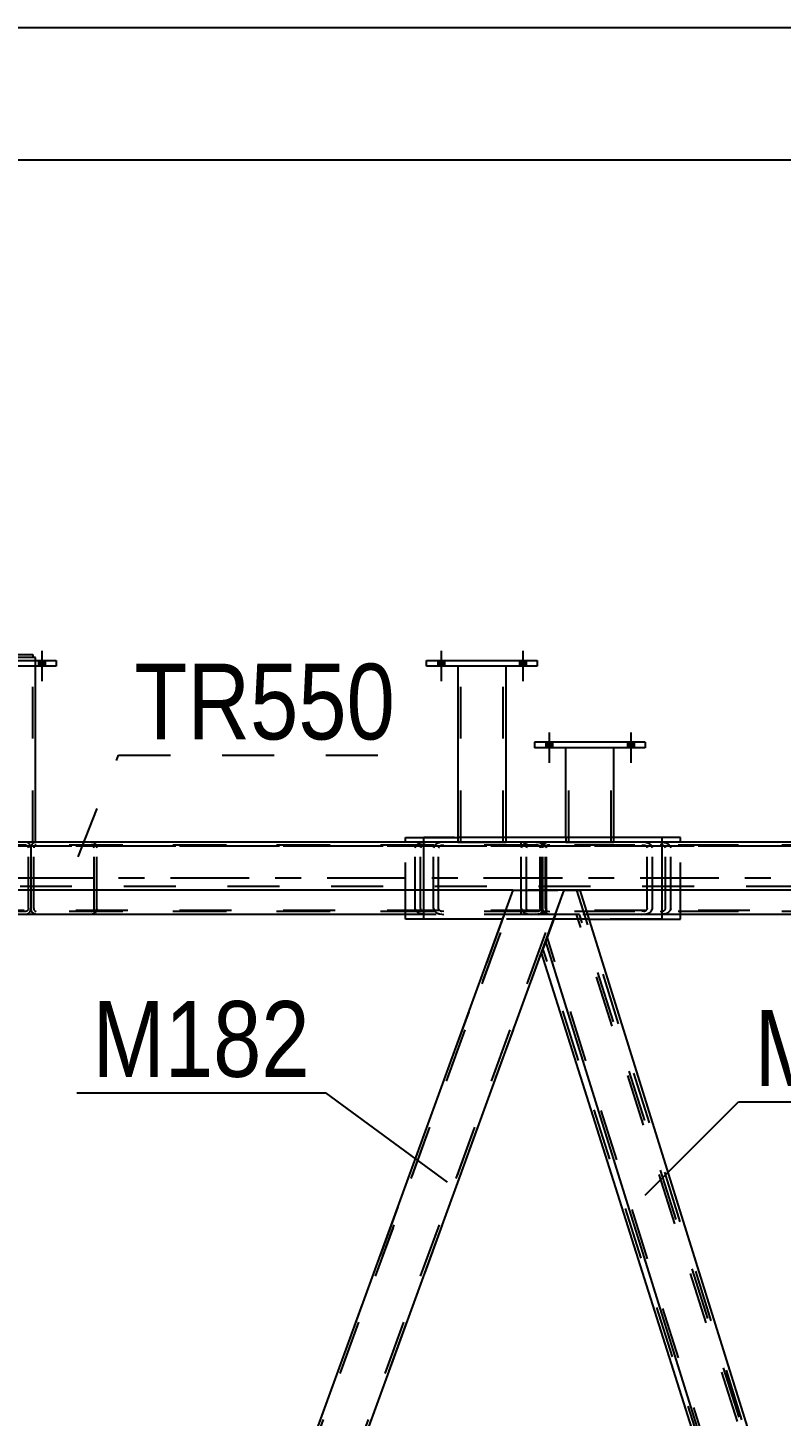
# Model space of a CAD drawing. Header units: millimetres. Extents: x -787 to 402, y -866 to -25.
# Drawn here: x 92.6 to 121.1, y -77.6 to -25.1 of the extents above; entities that cross this region are included whole.
import ezdxf

# ---------------------------------------------------------------- set-up
doc = ezdxf.new("R2010")
doc.units = ezdxf.units.MM
doc.linetypes.add('DXK_LINE_DOT2', pattern=[3.9198, 1.9599, -1.9599])
doc.linetypes.add('DXK_LINE_DOT3', pattern=[5.9187, 2.979, -0.9799, 0.9799, -0.9799])
doc.styles.add('Arial Narrow', font='ARIALN.TTF', dxfattribs={"height": 0.2})

# ---------------------------------------------------------------- blocks, each defined once
blk = doc.blocks.new('Unknown-569028579-1134')
at = {"color": 5, "linetype": 'Continuous'}
for p, q in [((402.241, -25.126), (-786.759, -25.126)), ((397.241, -30.126), (-781.759, -30.126))]:
    blk.add_line(p, q, dxfattribs=at)
blk = doc.blocks.new('Part-569028579-13418 - 1369')
at = {"color": 7, "linetype": 'DXK_LINE_DOT2'}
for p, q in [((110.675, -49.255), (108.857, -49.255)), ((108.857, -49.255), (108.857, -55.911)), ((108.966, -55.911), (108.966, -49.255)), ((110.566, -55.911), (110.566, -49.255)), ((110.675, -55.911), (110.675, -49.255)), ((108.857, -55.911), (110.675, -55.911)), ((108.874, -55.911), (108.857, -55.911))]:
    blk.add_line(p, q, dxfattribs=at)
blk = doc.blocks.new('Part-569028579-1377 - 1369')
at = {"color": 7, "linetype": 'DXK_LINE_DOT2'}
for p, q in [((110.606, -58.637), (90.919, -112.728)), ((91.035, -112.728), (110.723, -58.637)), ((92.738, -112.728), (112.425, -58.637)), ((92.854, -112.728), (112.541, -58.637)), ((112.541, -58.637), (110.606, -58.637))]:
    blk.add_line(p, q, dxfattribs=at)
blk = doc.blocks.new('Part-569028579-1429 - 1369')
at = {"color": 2, "linetype": 'Continuous'}
for p, q in [((112.292, -59.321), (112.872, -57.727)), ((112.872, -57.727), (113.243, -57.727)), ((113.243, -57.727), (113.471, -57.727)), ((113.471, -57.727), (130.154, -111.25)), ((112.292, -59.321), (112.169, -59.659)), ((112.169, -59.659), (128.742, -112.827))]:
    blk.add_line(p, q, dxfattribs=at)
at = {"color": 7, "linetype": 'DXK_LINE_DOT2'}
for p, q in [((130.093, -111.419), (113.357, -57.727)), ((112.179, -59.634), (112.292, -59.321)), ((128.856, -112.827), (112.231, -59.49))]:
    blk.add_line(p, q, dxfattribs=at)
blk = doc.blocks.new('Part-569028579-1494 - 1369')
at = {"color": 7, "linetype": 'DXK_LINE_DOT2'}
for p, q in [((90.999, -112.827), (111.054, -57.727)), ((92.701, -112.827), (112.756, -57.727)), ((112.169, -59.659), (112.872, -57.727)), ((112.855, -57.727), (112.804, -57.727)), ((112.872, -57.727), (112.855, -57.727))]:
    blk.add_line(p, q, dxfattribs=at)
at = {"color": 2, "linetype": 'Continuous'}
for p, q in [((110.938, -57.727), (91.457, -111.25)), ((110.938, -57.727), (110.955, -57.727)), ((110.955, -57.727), (112.64, -57.727)), ((112.872, -57.727), (112.64, -57.727)), ((92.818, -112.827), (112.169, -59.659))]:
    blk.add_line(p, q, dxfattribs=at)
blk = doc.blocks.new('Part-569028579-1615 - 1369')
at = {"color": 7, "linetype": 'DXK_LINE_DOT2'}
for p, q in [((302.018, -56.055), (8.875, -56.055)), ((110.675, -55.909), (108.857, -55.909)), ((302.018, -57.582), (8.875, -57.582)), ((113.471, -57.727), (110.938, -57.727))]:
    blk.add_line(p, q, dxfattribs=at)
at = {"color": 2, "linetype": 'Continuous'}
for p, q in [((108.857, -55.909), (92.494, -55.909)), ((127.039, -55.909), (110.675, -55.909)), ((110.938, -57.727), (74.774, -57.727)), ((149.635, -57.727), (113.471, -57.727))]:
    blk.add_line(p, q, dxfattribs=at)
blk = doc.blocks.new('Part-569028579-1820 - 1369')
at = {"color": 7, "linetype": 'DXK_LINE_DOT2'}
for p, q in [((111.278, -56.044), (111.248, -56.128)), ((111.248, -58.418), (111.248, -56.128)), ((111.446, -56.128), (111.461, -56.086)), ((111.446, -58.418), (111.446, -56.128)), ((111.645, -55.909), (111.493, -55.926)), ((111.569, -56.027), (111.645, -56.018)), ((150.502, -55.909), (111.645, -55.909)), ((150.502, -56.019), (111.645, -56.018)), ((115.965, -55.926), (115.814, -55.909)), ((115.814, -56.018), (115.889, -56.027)), ((115.997, -56.086), (116.012, -56.128)), ((116.012, -58.418), (116.012, -56.128)), ((116.211, -56.128), (116.18, -56.044)), ((116.211, -58.418), (116.211, -56.128)), ((145.937, -56.128), (145.967, -56.044)), ((145.937, -58.419), (145.937, -56.128)), ((146.15, -56.086), (146.135, -56.128)), ((146.135, -58.419), (146.135, -56.128)), ((146.182, -55.926), (146.334, -55.909)), ((146.334, -56.019), (146.258, -56.027)), ((150.502, -55.909), (150.654, -55.926)), ((150.578, -56.027), (150.502, -56.019)), ((150.701, -56.128), (150.686, -56.086)), ((150.701, -58.419), (150.701, -56.128)), ((150.869, -56.044), (150.872, -56.05)), ((150.872, -56.05), (150.899, -56.128)), ((150.899, -58.419), (150.899, -56.128)), ((111.248, -58.418), (111.278, -58.502)), ((111.461, -58.46), (111.446, -58.418)), ((111.493, -58.62), (111.645, -58.637)), ((111.645, -58.528), (111.569, -58.519)), ((150.502, -58.528), (111.645, -58.528)), ((116.574, -58.637), (111.645, -58.637)), ((115.889, -58.519), (115.814, -58.528)), ((115.814, -58.637), (115.965, -58.62)), ((116.012, -58.418), (115.997, -58.46)), ((116.18, -58.502), (116.211, -58.418)), ((150.502, -58.637), (131.617, -58.637)), ((145.967, -58.502), (145.937, -58.419)), ((146.135, -58.419), (146.15, -58.46)), ((146.334, -58.637), (146.182, -58.62)), ((146.258, -58.519), (146.334, -58.528)), ((150.502, -58.528), (150.578, -58.519)), ((150.654, -58.62), (150.502, -58.637)), ((150.686, -58.46), (150.701, -58.419)), ((150.899, -58.419), (150.869, -58.502))]:
    blk.add_line(p, q, dxfattribs=at)
at = {"color": 2, "linetype": 'Continuous'}
blk.add_line((131.617, -58.637), (116.574, -58.637), dxfattribs=at)
at = {"color": 7, "linetype": 'DXK_LINE_DOT2'}
for centre, radius, start, end in [((111.554, -56.292), 0.371, 99.5182, 138.0638), ((111.6, -56.21), 0.186, 99.5182, 138.0638), ((115.859, -56.21), 0.186, 41.9362, 80.4818), ((115.904, -56.292), 0.371, 41.9362, 80.4818), ((146.243, -56.292), 0.371, 99.5182, 138.0638), ((146.289, -56.21), 0.186, 99.5182, 138.0638), ((150.548, -56.21), 0.186, 41.9362, 80.4818), ((150.593, -56.292), 0.371, 41.9362, 80.4818), ((111.554, -58.254), 0.371, 221.9362, 260.4818), ((111.6, -58.336), 0.186, 221.9362, 260.4818), ((115.859, -58.336), 0.186, 279.5182, 318.0638), ((115.904, -58.254), 0.371, 279.5182, 318.0638), ((146.243, -58.254), 0.371, 221.9362, 260.4818), ((146.289, -58.336), 0.186, 221.9362, 260.4818), ((150.548, -58.336), 0.186, 279.5182, 318.0638), ((150.593, -58.254), 0.371, 279.5182, 318.0638)]:
    blk.add_arc(centre, radius, start, end, dxfattribs=at)
blk = doc.blocks.new('Part-569028579-1774 - 1369')
at = {"color": 7, "linetype": 'DXK_LINE_DOT2'}
for p, q in [((112.541, -58.637), (112.011, -60.094)), ((113.456, -58.637), (112.541, -58.637)), ((130.086, -111.439), (113.342, -58.637)), ((130.147, -111.271), (113.456, -58.637)), ((128.816, -112.728), (112.072, -59.926))]:
    blk.add_line(p, q, dxfattribs=at)
at = {"color": 2, "linetype": 'Continuous'}
blk.add_line((128.644, -112.546), (112.011, -60.094), dxfattribs=at)
blk = doc.blocks.new('Part-569028579-1910 - 1369')
at = {"color": 7, "linetype": 'DXK_LINE_DOT2'}
for p, q in [((112.07, -56.128), (112.085, -56.044)), ((112.07, -58.419), (112.07, -56.128)), ((112.085, -56.044), (112.128, -55.973)), ((112.128, -55.973), (112.193, -55.926)), ((112.177, -56.086), (112.17, -56.128)), ((112.17, -58.419), (112.17, -56.128)), ((112.195, -56.05), (112.177, -56.086)), ((112.193, -55.926), (112.202, -55.924)), ((112.259, -56.027), (112.195, -56.05)), ((112.195, -58.496), (112.195, -56.05)), ((112.335, -55.909), (112.202, -55.924)), ((112.202, -58.622), (112.202, -55.924)), ((112.335, -56.019), (112.259, -56.027)), ((131.22, -55.909), (112.335, -55.909)), ((131.22, -56.019), (112.335, -56.019)), ((116.504, -55.909), (116.656, -55.926)), ((116.58, -56.027), (116.504, -56.019)), ((116.703, -56.128), (116.688, -56.086)), ((116.703, -58.419), (116.703, -56.128)), ((116.871, -56.044), (116.901, -56.128)), ((116.901, -58.419), (116.901, -56.128)), ((128.953, -56.044), (128.938, -56.128)), ((128.938, -58.419), (128.938, -56.128)), ((128.996, -55.973), (128.953, -56.044)), ((129.06, -55.926), (128.996, -55.973)), ((129.037, -56.128), (129.044, -56.086)), ((129.037, -58.419), (129.037, -56.128)), ((129.044, -56.086), (129.066, -56.05)), ((129.136, -55.909), (129.06, -55.926)), ((129.066, -56.05), (129.098, -56.027)), ((129.098, -56.027), (129.136, -56.019)), ((131.296, -55.926), (131.22, -55.909)), ((131.22, -56.019), (131.258, -56.027)), ((131.258, -56.027), (131.291, -56.05)), ((131.291, -56.05), (131.312, -56.086)), ((131.361, -55.973), (131.296, -55.926)), ((131.312, -56.086), (131.32, -56.128)), ((131.32, -58.419), (131.32, -56.128)), ((131.404, -56.044), (131.361, -55.973)), ((131.419, -56.128), (131.404, -56.044)), ((131.419, -58.419), (131.419, -56.128)), ((112.085, -58.502), (112.07, -58.419)), ((112.128, -58.573), (112.085, -58.502)), ((112.193, -58.62), (112.128, -58.573)), ((112.17, -58.419), (112.177, -58.46)), ((112.177, -58.46), (112.195, -58.496)), ((112.202, -58.622), (112.193, -58.62)), ((112.195, -58.496), (112.259, -58.519)), ((112.335, -58.637), (112.202, -58.622)), ((112.259, -58.519), (112.335, -58.528)), ((131.22, -58.528), (112.335, -58.528)), ((131.22, -58.637), (112.335, -58.637)), ((116.504, -58.528), (116.58, -58.519)), ((116.656, -58.62), (116.504, -58.637)), ((116.688, -58.46), (116.703, -58.419)), ((116.901, -58.419), (116.871, -58.502)), ((128.938, -58.419), (128.953, -58.502)), ((128.953, -58.502), (128.996, -58.573)), ((128.996, -58.573), (129.06, -58.62)), ((129.044, -58.46), (129.037, -58.419)), ((129.066, -58.496), (129.044, -58.46)), ((129.06, -58.62), (129.136, -58.637)), ((129.098, -58.519), (129.066, -58.496)), ((129.136, -58.528), (129.098, -58.519)), ((131.258, -58.519), (131.22, -58.528)), ((131.22, -58.637), (131.296, -58.62)), ((131.291, -58.496), (131.258, -58.519)), ((131.312, -58.46), (131.291, -58.496)), ((131.296, -58.62), (131.361, -58.573)), ((131.32, -58.419), (131.312, -58.46)), ((131.361, -58.573), (131.404, -58.502)), ((131.404, -58.502), (131.419, -58.419))]:
    blk.add_line(p, q, dxfattribs=at)
for centre, radius, start, end in [((116.549, -56.21), 0.186, 41.9362, 80.4818), ((116.595, -56.292), 0.371, 41.9362, 80.4818), ((116.549, -58.336), 0.186, 279.5182, 318.0638), ((116.595, -58.254), 0.371, 279.5182, 318.0638)]:
    blk.add_arc(centre, radius, start, end, dxfattribs=at)
blk = doc.blocks.new('Part-569028579-1826 - 1369')
at = {"color": 7, "linetype": 'DXK_LINE_DOT2'}
for p, q in [((72.581, -56.044), (72.55, -56.128)), ((72.55, -58.418), (72.55, -56.128)), ((72.749, -56.128), (72.764, -56.086)), ((72.749, -58.418), (72.749, -56.128)), ((72.947, -55.909), (72.796, -55.926)), ((72.871, -56.027), (72.947, -56.018)), ((111.805, -55.909), (72.947, -55.909)), ((111.805, -56.019), (72.947, -56.018)), ((77.268, -55.926), (77.116, -55.909)), ((77.116, -56.018), (77.192, -56.027)), ((77.3, -56.086), (77.315, -56.128)), ((77.315, -58.418), (77.315, -56.128)), ((77.513, -56.128), (77.483, -56.044)), ((77.513, -58.418), (77.513, -56.128)), ((107.239, -56.128), (107.27, -56.044)), ((107.239, -58.419), (107.239, -56.128)), ((107.453, -56.086), (107.438, -56.128)), ((107.438, -58.419), (107.438, -56.128)), ((107.484, -55.926), (107.636, -55.909)), ((107.636, -56.019), (107.56, -56.027)), ((111.805, -55.909), (111.957, -55.926)), ((111.881, -56.027), (111.805, -56.019)), ((112.004, -56.128), (111.988, -56.086)), ((112.004, -58.419), (112.004, -56.128)), ((112.172, -56.044), (112.202, -56.128)), ((112.202, -58.419), (112.202, -56.128)), ((72.55, -58.418), (72.581, -58.502)), ((72.764, -58.46), (72.749, -58.418)), ((72.796, -58.62), (72.947, -58.637)), ((72.947, -58.528), (72.871, -58.519)), ((111.805, -58.528), (72.947, -58.528)), ((77.877, -58.637), (72.947, -58.637)), ((77.192, -58.519), (77.116, -58.528)), ((77.116, -58.637), (77.268, -58.62)), ((77.315, -58.418), (77.3, -58.46)), ((77.483, -58.502), (77.513, -58.418)), ((111.805, -58.637), (92.92, -58.637)), ((107.27, -58.502), (107.239, -58.419)), ((107.438, -58.419), (107.453, -58.46)), ((107.636, -58.637), (107.484, -58.62)), ((107.56, -58.519), (107.636, -58.528)), ((111.805, -58.528), (111.881, -58.519)), ((111.957, -58.62), (111.805, -58.637)), ((111.988, -58.46), (112.004, -58.419)), ((112.202, -58.419), (112.172, -58.502))]:
    blk.add_line(p, q, dxfattribs=at)
at = {"color": 2, "linetype": 'Continuous'}
blk.add_line((92.92, -58.637), (77.877, -58.637), dxfattribs=at)
at = {"color": 7, "linetype": 'DXK_LINE_DOT2'}
for centre, radius, start, end in [((72.857, -56.292), 0.371, 99.5182, 138.0638), ((72.902, -56.21), 0.186, 99.5182, 138.0638), ((77.161, -56.21), 0.186, 41.9362, 80.4818), ((77.207, -56.292), 0.371, 41.9362, 80.4818), ((107.546, -56.292), 0.371, 99.5182, 138.0638), ((107.591, -56.21), 0.186, 99.5182, 138.0638), ((111.85, -56.21), 0.186, 41.9362, 80.4818), ((111.896, -56.292), 0.371, 41.9362, 80.4818), ((72.857, -58.254), 0.371, 221.9362, 260.4818), ((72.902, -58.336), 0.186, 221.9362, 260.4818), ((77.161, -58.336), 0.186, 279.5182, 318.0638), ((77.207, -58.254), 0.371, 279.5182, 318.0638), ((107.546, -58.254), 0.371, 221.9362, 260.4818), ((107.591, -58.336), 0.186, 221.9362, 260.4818), ((111.85, -58.336), 0.186, 279.5182, 318.0638), ((111.896, -58.254), 0.371, 279.5182, 318.0638)]:
    blk.add_arc(centre, radius, start, end, dxfattribs=at)
blk = doc.blocks.new('Part-569028579-1829 - 1369')
at = {"color": 7, "linetype": 'DXK_LINE_DOT2'}
for p, q in [((92.722, -56.128), (92.737, -56.044)), ((92.722, -57.727), (92.722, -56.128)), ((92.737, -56.044), (92.78, -55.973)), ((92.78, -55.973), (92.844, -55.926)), ((92.828, -56.086), (92.821, -56.128)), ((92.821, -58.419), (92.821, -56.128)), ((92.85, -56.05), (92.828, -56.086)), ((92.844, -55.926), (92.92, -55.909)), ((92.882, -56.027), (92.85, -56.05)), ((92.92, -56.019), (92.882, -56.027)), ((111.872, -55.909), (92.92, -55.909)), ((111.872, -56.019), (92.92, -56.019)), ((95.004, -55.909), (95.08, -55.926)), ((95.042, -56.027), (95.004, -56.019)), ((95.075, -56.05), (95.042, -56.027)), ((95.096, -56.086), (95.075, -56.05)), ((95.08, -55.926), (95.145, -55.973)), ((95.104, -56.128), (95.096, -56.086)), ((95.104, -58.419), (95.104, -56.128)), ((95.145, -55.973), (95.188, -56.044)), ((95.188, -56.044), (95.203, -56.128)), ((95.203, -58.419), (95.203, -56.128)), ((107.96, -56.044), (107.93, -56.128)), ((107.93, -58.419), (107.93, -56.128)), ((108.128, -56.128), (108.144, -56.086)), ((108.128, -58.419), (108.128, -56.128)), ((108.327, -55.909), (108.175, -55.926)), ((108.251, -56.027), (108.327, -56.019)), ((111.248, -56.019), (111.248, -55.909)), ((111.948, -55.926), (111.872, -55.909)), ((111.872, -56.019), (111.91, -56.027)), ((111.91, -56.027), (111.942, -56.05)), ((111.942, -56.05), (111.963, -56.086)), ((112.012, -55.973), (111.948, -55.926)), ((111.963, -56.086), (111.971, -56.128)), ((111.971, -58.419), (111.971, -56.128)), ((112.055, -56.044), (112.012, -55.973)), ((112.07, -56.128), (112.055, -56.044)), ((112.07, -58.419), (112.07, -56.128)), ((92.821, -58.419), (92.828, -58.46)), ((92.828, -58.46), (92.85, -58.496)), ((92.85, -58.496), (92.882, -58.519)), ((92.882, -58.519), (92.92, -58.528)), ((111.872, -58.528), (92.92, -58.528)), ((95.004, -58.528), (95.042, -58.519)), ((95.08, -58.62), (95.004, -58.637)), ((95.042, -58.519), (95.075, -58.496)), ((95.075, -58.496), (95.096, -58.46)), ((95.145, -58.573), (95.08, -58.62)), ((95.096, -58.46), (95.104, -58.419)), ((95.188, -58.502), (95.145, -58.573)), ((95.203, -58.419), (95.188, -58.502)), ((111.872, -58.637), (107.566, -58.637)), ((107.93, -58.419), (107.96, -58.502)), ((108.144, -58.46), (108.128, -58.419)), ((108.175, -58.62), (108.327, -58.637)), ((108.327, -58.528), (108.251, -58.519)), ((111.248, -58.637), (111.248, -58.528)), ((111.91, -58.519), (111.872, -58.528)), ((111.872, -58.637), (111.948, -58.62)), ((111.942, -58.496), (111.91, -58.519)), ((111.963, -58.46), (111.942, -58.496)), ((111.948, -58.62), (112.012, -58.573)), ((111.971, -58.419), (111.963, -58.46)), ((112.012, -58.573), (112.055, -58.502)), ((112.055, -58.502), (112.07, -58.419))]:
    blk.add_line(p, q, dxfattribs=at)
at = {"color": 2, "linetype": 'Continuous'}
for p, q in [((92.722, -58.419), (92.722, -57.727)), ((92.737, -58.502), (92.722, -58.419)), ((92.78, -58.573), (92.737, -58.502)), ((92.844, -58.62), (92.78, -58.573)), ((92.92, -58.637), (92.844, -58.62)), ((107.566, -58.637), (92.92, -58.637))]:
    blk.add_line(p, q, dxfattribs=at)
at = {"color": 7, "linetype": 'DXK_LINE_DOT2'}
for centre, radius, start, end in [((108.236, -56.292), 0.371, 99.5182, 138.0638), ((108.282, -56.21), 0.186, 99.5182, 138.0638), ((108.236, -58.254), 0.371, 221.9362, 260.4818), ((108.282, -58.336), 0.186, 221.9362, 260.4818)]:
    blk.add_arc(centre, radius, start, end, dxfattribs=at)
blk = doc.blocks.new('Part-569028579-13421 - 1369')
at = {"color": 2, "linetype": 'Continuous'}
for p, q in [((89.494, -49.255), (89.494, -49.037)), ((89.494, -49.037), (93.675, -49.037)), ((93.675, -49.255), (89.494, -49.255)), ((93.675, -49.037), (93.675, -49.255))]:
    blk.add_line(p, q, dxfattribs=at)
blk = doc.blocks.new('Part-569028579-1871 - 1369')
at = {"color": 7, "linetype": 'DXK_LINE_DOT2'}
for p, q in [((296.287, -55.909), (15.228, -55.91)), ((296.287, -56.055), (15.228, -56.055)), ((296.287, -58.491), (15.228, -58.491)), ((272.665, -58.637), (29.481, -58.637))]:
    blk.add_line(p, q, dxfattribs=at)
at = {"color": 7, "linetype": 'DXK_LINE_DOT3'}
blk.add_line((296.287, -57.273), (15.228, -57.273), dxfattribs=at)
blk = doc.blocks.new('Part-569028579-1904 - 1369')
at = {"color": 7, "linetype": 'DXK_LINE_DOT2'}
for p, q in [((73.373, -56.128), (73.388, -56.044)), ((73.373, -58.418), (73.373, -56.128)), ((73.388, -56.044), (73.431, -55.973)), ((73.431, -55.973), (73.495, -55.926)), ((73.48, -56.086), (73.472, -56.128)), ((73.472, -58.418), (73.472, -56.128)), ((73.498, -56.05), (73.48, -56.086)), ((73.495, -55.926), (73.505, -55.924)), ((73.562, -56.027), (73.498, -56.05)), ((73.498, -58.496), (73.498, -56.05)), ((73.638, -55.909), (73.505, -55.924)), ((73.505, -58.622), (73.505, -55.924)), ((73.638, -56.018), (73.562, -56.027)), ((92.523, -55.909), (73.638, -55.909)), ((92.523, -56.018), (73.638, -56.018)), ((77.807, -55.909), (77.959, -55.926)), ((77.883, -56.027), (77.807, -56.018)), ((78.005, -56.128), (77.99, -56.086)), ((78.005, -58.418), (78.005, -56.128)), ((78.174, -56.044), (78.204, -56.128)), ((78.204, -58.418), (78.204, -56.128)), ((90.255, -56.044), (90.24, -56.128)), ((90.24, -58.418), (90.24, -56.128)), ((90.298, -55.973), (90.255, -56.044)), ((90.363, -55.926), (90.298, -55.973)), ((90.339, -56.128), (90.347, -56.086)), ((90.339, -58.418), (90.339, -56.128)), ((90.347, -56.086), (90.369, -56.05)), ((90.439, -55.909), (90.363, -55.926)), ((90.369, -56.05), (90.401, -56.027)), ((90.401, -56.027), (90.439, -56.018)), ((92.599, -55.926), (92.523, -55.909)), ((92.523, -56.018), (92.561, -56.027)), ((92.561, -56.027), (92.593, -56.05)), ((92.593, -56.05), (92.615, -56.086)), ((92.663, -55.973), (92.599, -55.926)), ((92.615, -56.086), (92.622, -56.128)), ((92.622, -58.418), (92.622, -56.128)), ((92.706, -56.044), (92.663, -55.973)), ((92.722, -56.128), (92.706, -56.044)), ((92.722, -58.418), (92.722, -56.128)), ((73.388, -58.502), (73.373, -58.418)), ((73.431, -58.573), (73.388, -58.502)), ((73.495, -58.62), (73.431, -58.573)), ((73.472, -58.418), (73.48, -58.46)), ((73.48, -58.46), (73.498, -58.496)), ((73.505, -58.622), (73.495, -58.62)), ((73.498, -58.496), (73.562, -58.519)), ((73.638, -58.637), (73.505, -58.622)), ((73.562, -58.519), (73.638, -58.528)), ((92.523, -58.528), (73.638, -58.528)), ((92.523, -58.637), (73.638, -58.637)), ((77.807, -58.528), (77.883, -58.519)), ((77.959, -58.62), (77.807, -58.637)), ((77.99, -58.46), (78.005, -58.418)), ((78.204, -58.418), (78.174, -58.502)), ((90.24, -58.418), (90.255, -58.502)), ((90.255, -58.502), (90.298, -58.573)), ((90.298, -58.573), (90.363, -58.62)), ((90.347, -58.46), (90.339, -58.418)), ((90.369, -58.496), (90.347, -58.46)), ((90.363, -58.62), (90.439, -58.637)), ((90.401, -58.519), (90.369, -58.496)), ((90.439, -58.528), (90.401, -58.519)), ((92.561, -58.519), (92.523, -58.528)), ((92.523, -58.637), (92.599, -58.62)), ((92.593, -58.496), (92.561, -58.519)), ((92.615, -58.46), (92.593, -58.496)), ((92.599, -58.62), (92.663, -58.573)), ((92.622, -58.418), (92.615, -58.46)), ((92.663, -58.573), (92.706, -58.502)), ((92.706, -58.502), (92.722, -58.418))]:
    blk.add_line(p, q, dxfattribs=at)
for centre, radius, start, end in [((77.852, -56.21), 0.186, 41.9362, 80.4818), ((77.897, -56.292), 0.371, 41.9362, 80.4818), ((77.852, -58.336), 0.186, 279.5182, 318.0638), ((77.897, -58.254), 0.371, 279.5182, 318.0638)]:
    blk.add_arc(centre, radius, start, end, dxfattribs=at)
blk = doc.blocks.new('Part-569028579-1953 - 1369')
at = {"color": 2, "linetype": 'Continuous'}
for p, q in [((106.876, -55.909), (106.876, -55.728)), ((106.876, -55.728), (107.566, -55.728)), ((117.265, -55.728), (116.574, -55.728)), ((117.265, -55.909), (117.265, -55.728)), ((106.876, -58.819), (106.876, -58.637)), ((117.265, -58.819), (117.265, -58.637)), ((107.566, -58.819), (106.876, -58.819)), ((116.574, -58.819), (117.265, -58.819))]:
    blk.add_line(p, q, dxfattribs=at)
at = {"color": 7, "linetype": 'DXK_LINE_DOT2'}
for p, q in [((106.876, -58.637), (106.876, -55.909)), ((116.574, -55.728), (107.566, -55.728)), ((117.265, -58.637), (117.265, -55.909)), ((116.574, -58.819), (107.566, -58.819))]:
    blk.add_line(p, q, dxfattribs=at)
blk = doc.blocks.new('Part-569028579-1992 - 1369')
at = {"color": 2, "linetype": 'Continuous'}
for p, q in [((115.939, -52.127), (111.757, -52.127)), ((111.757, -52.127), (111.757, -52.345)), ((115.939, -52.345), (111.757, -52.345)), ((115.939, -52.127), (115.939, -52.345))]:
    blk.add_line(p, q, dxfattribs=at)
blk = doc.blocks.new('Part-569028579-2001 - 1369')
at = {"color": 2, "linetype": 'Continuous'}
for p, q in [((107.566, -55.909), (107.566, -55.728)), ((107.566, -55.728), (108.857, -55.728)), ((116.574, -55.728), (110.675, -55.728)), ((116.574, -55.909), (116.574, -55.728)), ((107.566, -58.819), (107.566, -57.727)), ((116.574, -58.819), (116.574, -57.727)), ((110.54, -58.819), (107.566, -58.819)), ((113.812, -58.819), (116.574, -58.819))]:
    blk.add_line(p, q, dxfattribs=at)
at = {"color": 7, "linetype": 'DXK_LINE_DOT2'}
for p, q in [((107.566, -57.727), (107.566, -55.909)), ((110.675, -55.728), (108.857, -55.728)), ((116.574, -57.727), (116.574, -55.909)), ((113.812, -58.819), (110.54, -58.819))]:
    blk.add_line(p, q, dxfattribs=at)
blk = doc.blocks.new('Part-569028579-13416 - 1369')
at = {"color": 2, "linetype": 'Continuous'}
for p, q in [((108.857, -49.255), (108.857, -55.911)), ((110.675, -55.911), (110.675, -49.255)), ((110.457, -55.911), (108.857, -55.911)), ((110.659, -55.911), (110.457, -55.911)), ((110.659, -55.911), (110.675, -55.911))]:
    blk.add_line(p, q, dxfattribs=at)
at = {"color": 7, "linetype": 'DXK_LINE_DOT2'}
for p, q in [((110.675, -49.255), (108.857, -49.255)), ((108.966, -55.911), (108.966, -49.255)), ((110.566, -55.911), (110.566, -49.255)), ((108.857, -55.911), (108.874, -55.911)), ((108.966, -55.911), (108.975, -55.911)), ((108.975, -55.911), (108.992, -55.911)), ((108.992, -55.911), (108.998, -55.911)), ((110.457, -55.911), (110.612, -55.911))]:
    blk.add_line(p, q, dxfattribs=at)
blk = doc.blocks.new('Part-569028579-13417 - 1369')
at = {"color": 2, "linetype": 'Continuous'}
for p, q in [((107.675, -49.255), (107.675, -49.037)), ((107.675, -49.037), (111.857, -49.037)), ((111.857, -49.255), (107.675, -49.255)), ((111.857, -49.037), (111.857, -49.255))]:
    blk.add_line(p, q, dxfattribs=at)
blk = doc.blocks.new('Part-569028579-13419 - 1369')
at = {"color": 7, "linetype": 'DXK_LINE_DOT2'}
for p, q in [((107.675, -49.255), (107.675, -49.037)), ((107.675, -49.037), (111.857, -49.037)), ((111.857, -49.255), (107.675, -49.255)), ((111.857, -49.037), (111.857, -49.255))]:
    blk.add_line(p, q, dxfattribs=at)
blk = doc.blocks.new('Part-569028579-13422 - 1369')
at = {"color": 2, "linetype": 'Continuous'}
for p, q in [((91.075, -48.928), (91.075, -49.037)), ((92.675, -48.928), (91.109, -48.928)), ((92.894, -48.928), (92.675, -48.928)), ((92.894, -49.037), (92.894, -48.928)), ((92.894, -55.909), (92.894, -49.255))]:
    blk.add_line(p, q, dxfattribs=at)
at = {"color": 7, "linetype": 'DXK_LINE_DOT2'}
for p, q in [((91.109, -48.928), (91.075, -48.928)), ((91.075, -49.037), (91.075, -55.911)), ((91.185, -55.911), (91.185, -48.928)), ((91.185, -48.928), (91.193, -48.928)), ((92.785, -55.911), (92.785, -48.928)), ((92.894, -49.255), (92.894, -49.037)), ((92.894, -55.911), (91.075, -55.911)), ((91.075, -55.911), (91.092, -55.911)), ((92.894, -55.911), (92.894, -55.909))]:
    blk.add_line(p, q, dxfattribs=at)
blk = doc.blocks.new('Part-569028579-13440 - 1369')
at = {"color": 2, "linetype": 'Continuous'}
for p, q in [((112.939, -55.728), (112.939, -52.345)), ((114.757, -55.728), (114.757, -52.345))]:
    blk.add_line(p, q, dxfattribs=at)
at = {"color": 7, "linetype": 'DXK_LINE_DOT2'}
for p, q in [((114.757, -52.345), (112.939, -52.345)), ((113.048, -55.912), (113.048, -52.345)), ((114.648, -55.912), (114.648, -52.345)), ((112.939, -55.728), (112.939, -55.912)), ((112.939, -55.912), (114.757, -55.912)), ((112.939, -55.912), (112.955, -55.912)), ((114.757, -55.912), (114.757, -55.728))]:
    blk.add_line(p, q, dxfattribs=at)
blk = doc.blocks.new('Part-569028579-13454 - 1369')
at = {"color": 2, "linetype": 'Continuous'}
for p, q in [((89.366, -48.928), (89.366, -48.819)), ((89.366, -48.819), (92.785, -48.819)), ((91.109, -48.928), (91.042, -48.928)), ((92.785, -48.819), (92.785, -48.928))]:
    blk.add_line(p, q, dxfattribs=at)
at = {"color": 7, "linetype": 'DXK_LINE_DOT2'}
for p, q in [((91.042, -48.928), (89.366, -48.928)), ((92.785, -48.928), (91.109, -48.928))]:
    blk.add_line(p, q, dxfattribs=at)
blk = doc.blocks.new('Bolt-569028579-13478 - 1369')
at = {"linetype": 'Continuous'}
for points in [[(108.348, -49.037), (108.094, -49.037), (108.094, -49.255), (108.348, -49.255)], [(108.348, -49.037), (108.094, -49.037), (108.094, -49.255), (108.348, -49.255)], [(111.439, -49.037), (111.185, -49.037), (111.185, -49.255), (111.439, -49.255)], [(111.439, -49.037), (111.185, -49.037), (111.185, -49.255), (111.439, -49.255)]]:
    blk.add_hatch(color=1, dxfattribs=at).paths.add_polyline_path(points)
at = {"color": 1, "linetype": 'Continuous'}
for p, q in [((108.221, -48.673), (108.221, -49.818)), ((108.221, -48.673), (108.221, -49.818)), ((111.312, -48.673), (111.312, -49.818)), ((111.312, -48.673), (111.312, -49.818)), ((108.094, -49.037), (108.094, -49.255)), ((108.094, -49.037), (108.094, -49.255)), ((108.348, -49.037), (108.348, -49.255)), ((108.348, -49.037), (108.348, -49.255)), ((111.185, -49.037), (111.185, -49.255)), ((111.185, -49.037), (111.185, -49.255)), ((111.439, -49.037), (111.439, -49.255)), ((111.439, -49.037), (111.439, -49.255))]:
    blk.add_line(p, q, dxfattribs=at)
blk = doc.blocks.new('Bolt-569028579-13479 - 1369')
at = {"linetype": 'Continuous'}
for points in [[(108.348, -49.037), (108.094, -49.037), (108.094, -49.255), (108.348, -49.255)], [(108.348, -49.037), (108.094, -49.037), (108.094, -49.255), (108.348, -49.255)], [(111.439, -49.037), (111.185, -49.037), (111.185, -49.255), (111.439, -49.255)], [(111.439, -49.037), (111.185, -49.037), (111.185, -49.255), (111.439, -49.255)]]:
    blk.add_hatch(color=1, dxfattribs=at).paths.add_polyline_path(points)
at = {"color": 1, "linetype": 'Continuous'}
for p, q in [((108.221, -48.673), (108.221, -49.818)), ((108.221, -48.673), (108.221, -49.818)), ((111.312, -48.673), (111.312, -49.818)), ((111.312, -48.673), (111.312, -49.818)), ((108.094, -49.037), (108.094, -49.255)), ((108.094, -49.037), (108.094, -49.255)), ((108.348, -49.037), (108.348, -49.255)), ((108.348, -49.037), (108.348, -49.255)), ((111.185, -49.037), (111.185, -49.255)), ((111.185, -49.037), (111.185, -49.255)), ((111.439, -49.037), (111.439, -49.255)), ((111.439, -49.037), (111.439, -49.255))]:
    blk.add_line(p, q, dxfattribs=at)
blk = doc.blocks.new('Bolt-569028579-13480 - 1369')
at = {"linetype": 'Continuous'}
for points in [[(90.166, -49.037), (89.912, -49.037), (89.912, -49.255), (90.166, -49.255)], [(90.166, -49.037), (89.912, -49.037), (89.912, -49.255), (90.166, -49.255)], [(93.257, -49.037), (93.003, -49.037), (93.003, -49.255), (93.257, -49.255)], [(93.257, -49.037), (93.003, -49.037), (93.003, -49.255), (93.257, -49.255)]]:
    blk.add_hatch(color=1, dxfattribs=at).paths.add_polyline_path(points)
at = {"color": 1, "linetype": 'Continuous'}
for p, q in [((90.039, -48.673), (90.039, -49.818)), ((90.039, -48.673), (90.039, -49.818)), ((93.13, -48.673), (93.13, -49.818)), ((93.13, -48.673), (93.13, -49.818)), ((89.912, -49.037), (89.912, -49.255)), ((89.912, -49.037), (89.912, -49.255)), ((90.166, -49.037), (90.166, -49.255)), ((90.166, -49.037), (90.166, -49.255)), ((93.003, -49.037), (93.003, -49.255)), ((93.003, -49.037), (93.003, -49.255)), ((93.257, -49.037), (93.257, -49.255)), ((93.257, -49.037), (93.257, -49.255))]:
    blk.add_line(p, q, dxfattribs=at)
blk = doc.blocks.new('Bolt-569028579-13487 - 1369')
at = {"linetype": 'Continuous'}
for points in [[(112.43, -52.127), (112.175, -52.127), (112.175, -52.345), (112.43, -52.345)], [(112.43, -52.127), (112.175, -52.127), (112.175, -52.345), (112.43, -52.345)], [(115.521, -52.127), (115.266, -52.127), (115.266, -52.345), (115.521, -52.345)], [(115.521, -52.127), (115.266, -52.127), (115.266, -52.345), (115.521, -52.345)]]:
    blk.add_hatch(color=1, dxfattribs=at).paths.add_polyline_path(points)
at = {"color": 1, "linetype": 'Continuous'}
for p, q in [((112.302, -51.763), (112.302, -52.909)), ((112.302, -51.763), (112.302, -52.909)), ((115.393, -51.763), (115.393, -52.909)), ((115.393, -51.763), (115.393, -52.909)), ((112.175, -52.127), (112.175, -52.345)), ((112.175, -52.127), (112.175, -52.345)), ((112.43, -52.127), (112.43, -52.345)), ((112.43, -52.127), (112.43, -52.345)), ((115.266, -52.127), (115.266, -52.345)), ((115.266, -52.127), (115.266, -52.345)), ((115.521, -52.127), (115.521, -52.345)), ((115.521, -52.127), (115.521, -52.345))]:
    blk.add_line(p, q, dxfattribs=at)
blk = doc.blocks.new('Mark-569028579-1425 - 1369')
at = {"color": 30, "linetype": 'Continuous'}
for p, q in [((115.93, -69.256), (119.466, -65.721)), ((119.466, -65.721), (128.889, -65.721))]:
    blk.add_line(p, q, dxfattribs=at)
at = {"color": 0}
blk.add_wipeout([(128.289, -65.121), (128.289, -62.121), (120.066, -62.121), (120.066, -65.121)], dxfattribs=at)
blk.add_wipeout([(128.289, -65.121), (128.289, -62.121), (120.066, -62.121), (120.066, -65.121)], dxfattribs=at)
at = {"color": 3, "style": 'Arial Narrow'}
blk.add_text('M177', height=2.8633, dxfattribs=at).set_placement((120.066, -65.121))
blk = doc.blocks.new('Mark-569028579-1490 - 1369')
at = {"color": 30, "linetype": 'Continuous'}
for p in [(94.446, -65.378), (108.469, -68.753)]:
    blk.add_line(p, (103.87, -65.378), dxfattribs=at)
at = {"color": 0}
blk.add_wipeout([(103.27, -64.778), (103.27, -61.778), (95.046, -61.778), (95.046, -64.778)], dxfattribs=at)
blk.add_wipeout([(103.27, -64.778), (103.27, -61.778), (95.046, -61.778), (95.046, -64.778)], dxfattribs=at)
at = {"color": 3, "style": 'Arial Narrow'}
blk.add_text('M182', height=2.8633, dxfattribs=at).set_placement((95.046, -64.778))
blk = doc.blocks.new('Mark-569028579-1869 - 1369')
at = {"color": 30, "linetype": 'DXK_LINE_DOT2'}
for p, q in [((94.498, -56.46), (96.03, -52.625)), ((96.03, -52.625), (107.095, -52.625))]:
    blk.add_line(p, q, dxfattribs=at)
at = {"color": 0}
blk.add_wipeout([(106.495, -52.025), (106.495, -49.025), (96.63, -49.025), (96.63, -52.025)], dxfattribs=at)
blk.add_wipeout([(106.495, -52.025), (106.495, -49.025), (96.63, -49.025), (96.63, -52.025)], dxfattribs=at)
at = {"color": 3, "style": 'Arial Narrow'}
blk.add_text('TR550', height=2.8633, dxfattribs=at).set_placement((96.63, -52.025))

msp = doc.modelspace()

# ---------------------------------------------------------------- block references
for name in ['Unknown-569028579-1134', 'Bolt-569028579-13480 - 1369', 'Bolt-569028579-13478 - 1369', 'Bolt-569028579-13479 - 1369', 'Part-569028579-13454 - 1369', 'Part-569028579-13421 - 1369', 'Part-569028579-13422 - 1369', 'Part-569028579-13417 - 1369', 'Part-569028579-13419 - 1369', 'Part-569028579-13418 - 1369', 'Part-569028579-13416 - 1369', 'Bolt-569028579-13487 - 1369', 'Part-569028579-1992 - 1369', 'Part-569028579-13440 - 1369', 'Part-569028579-1615 - 1369', 'Part-569028579-1871 - 1369', 'Part-569028579-1826 - 1369', 'Part-569028579-1904 - 1369', 'Part-569028579-1829 - 1369', 'Part-569028579-1953 - 1369', 'Part-569028579-2001 - 1369', 'Part-569028579-1820 - 1369', 'Part-569028579-1910 - 1369', 'Part-569028579-1494 - 1369', 'Part-569028579-1429 - 1369', 'Part-569028579-1377 - 1369', 'Part-569028579-1774 - 1369']:
    msp.add_blockref(name, (0, 0))

# ---------------------------------------------------------------- next in the draw order: block references
for name in ['Mark-569028579-1869 - 1369', 'Mark-569028579-1490 - 1369', 'Mark-569028579-1425 - 1369']:
    msp.add_blockref(name, (0, 0))

doc.saveas('drawing.dxf')
